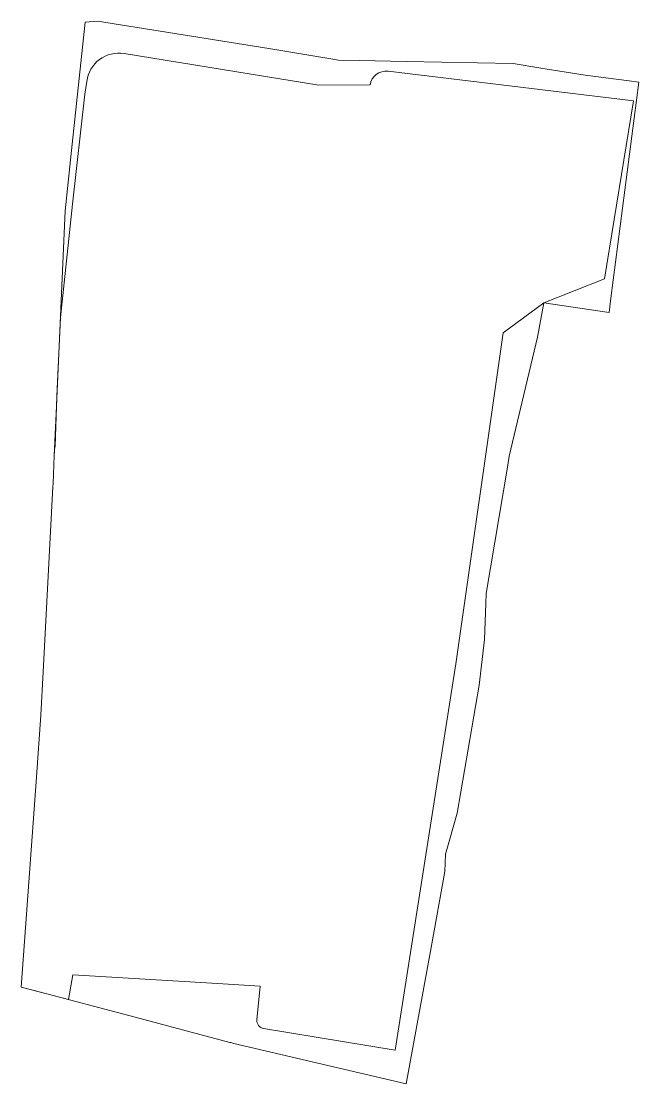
# Model space of a CAD drawing. Header units: metres. Extents: x 7511353 to 7511467, y 4692177 to 4692372.
import ezdxf

# ---------------------------------------------------------------- set-up
doc = ezdxf.new("R2010")
doc.units = ezdxf.units.M
doc.layers.add('ParcRePo', color=7, linetype='Continuous', lineweight=0)
doc.layers.add('shenderrimi', color=3, linetype='Continuous', lineweight=0)

msp = doc.modelspace()

# ---------------------------------------------------------------- linework, layer by layer
at = {"layer": 'ParcRePo', "flags": 128}
msp.add_lwpolyline([(7511359.04, 4692286.71), (7511359.07, 4692287.34), (7511359.3, 4692292.47), (7511359.65, 4692300.23), (7511361.31, 4692337.48), (7511362.31, 4692346.91), (7511365, 4692372.24), (7511367.25, 4692372.38), (7511398.76, 4692367.39), (7511410.53, 4692365.42), (7511411.58, 4692365.25), (7511415.47, 4692365.18), (7511424.06, 4692365), (7511443.74, 4692364.6), (7511448.83, 4692363.77), (7511456.97, 4692362.45), (7511465.09, 4692361.42), (7511466.85, 4692361.2), (7511461.72, 4692321.41), (7511461.39, 4692318.82), (7511449.4, 4692320.55), (7511448.2, 4692314.28), (7511443.03, 4692292.38), (7511442.75, 4692290.68), (7511438.79, 4692267.09), (7511438.72, 4692265.22), (7511438.48, 4692258.63), (7511437.47, 4692250.21), (7511433.45, 4692226.69), (7511431.29, 4692219.14), (7511431.17, 4692215.91), (7511428.64, 4692201.97), (7511424.05, 4692176.88), (7511392.37, 4692184.3), (7511391.77, 4692184.44), (7511391.75, 4692184.44), (7511391.59, 4692184.48), (7511374.17, 4692189.12), (7511355.62, 4692194.06), (7511353.22, 4692194.68), (7511356.02, 4692233.29), (7511356.85, 4692244.71), (7511357.26, 4692252.69)], close=True, dxfattribs=at)
at = {"layer": 'shenderrimi', "color": 1, "ltscale": 3, "flags": 128}
msp.add_lwpolyline([(7511359.47, 4692294.13), (7511359.38, 4692294.23), (7511359.3, 4692292.47), (7511359.07, 4692287.34), (7511359.04, 4692286.71), (7511357.26, 4692252.69), (7511356.85, 4692244.71), (7511356.02, 4692233.29), (7511353.22, 4692194.68), (7511361.92, 4692192.38), (7511362.72, 4692196.9), (7511389.33, 4692195.31), (7511397.16, 4692194.84), (7511396.57, 4692188.65, 0.394124), (7511397.82, 4692187.03), (7511422.03, 4692183.08), (7511433.19, 4692254.16), (7511441.93, 4692315.04), (7511449.4, 4692320.55), (7511460.52, 4692324.99), (7511465.87, 4692357.73), (7511420.72, 4692363.18, 0.401993), (7511417.4, 4692360.67), (7511408, 4692360.62), (7511372.15, 4692366.44, 0.424657), (7511365.28, 4692361.31), (7511364.9, 4692358.96), (7511362.65, 4692338.71), (7511360.43, 4692317.86), (7511359.79, 4692303.41)], format="xyb", close=True, dxfattribs=at)

doc.saveas('drawing.dxf')
